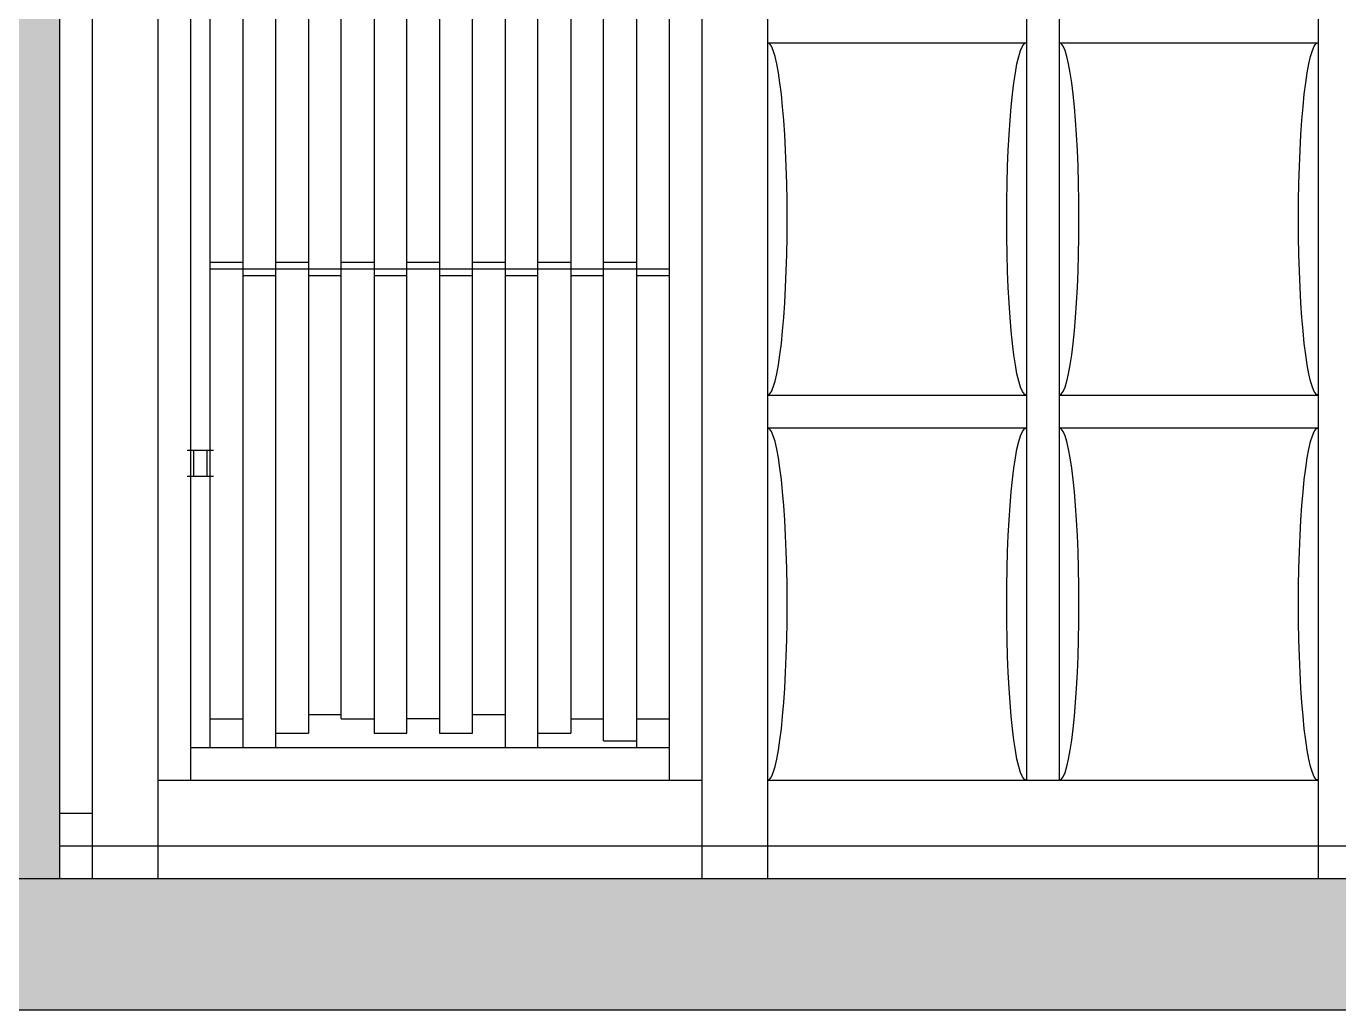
# Model space of a CAD drawing. Header units: millimetres. Extents: x 3409 to 3822, y 896 to 1108.
# Drawn here: x 3713.213 to 3715.215, y 1037.441 to 1038.941 of the extents above; entities that cross this region are included whole.
import ezdxf

# ---------------------------------------------------------------- set-up
doc = ezdxf.new("R2010")
doc.units = ezdxf.units.MM
for name, color, linetype in [('a-epipla', 8, 'Continuous'), ('a-toixoi', 5, 'Continuous'), ('toixoi_provolh', 150, 'Continuous')]:
    doc.layers.add(name, color=color, linetype=linetype)

msp = doc.modelspace()

# ---------------------------------------------------------------- hatches: boundary and pattern name
at = {"layer": 'a-epipla', "true_color": 0xc7c8ca}
h = msp.add_hatch(color=9, dxfattribs=at)
h.dxf.hatch_style = 1
h.paths.add_polyline_path([(3742.7639, 1037.6405), (3676.9639, 1037.6405), (3676.9639, 1037.4405), (3742.7639, 1037.4405)])
at = {"layer": 'toixoi_provolh', "true_color": 0xa7a8aa}
h = msp.add_hatch(color=253, dxfattribs=at)
h.dxf.hatch_style = 1
h.paths.add_polyline_path([(3716.2639, 1040.6405), (3713.2639, 1040.6405), (3713.2639, 1040.2405), (3716.2639, 1040.2405)])
h.paths.add_polyline_path([(3713.2639, 1040.6405), (3712.8639, 1040.6405), (3712.8639, 1037.6405), (3713.2639, 1037.6405)])
h.paths.add_polyline_path([(3719.6639, 1040.6405), (3716.6639, 1040.6405), (3716.6639, 1040.2405), (3719.6639, 1040.2405)])
h.paths.add_polyline_path([(3716.6639, 1040.6405), (3716.2639, 1040.6405), (3716.2639, 1040.2405), (3716.2639, 1037.6405), (3716.6639, 1037.6405)])
h.paths.add_polyline_path([(3723.0639, 1040.6405), (3720.0639, 1040.6405), (3720.0639, 1040.2405), (3723.0639, 1040.2405)])
h.paths.add_polyline_path([(3720.0639, 1040.6405), (3719.6639, 1040.6405), (3719.6639, 1040.2405), (3719.6639, 1037.6405), (3720.0639, 1037.6405)])
h.paths.add_polyline_path([(3723.4639, 1040.6405), (3723.0639, 1040.6405), (3723.0639, 1040.2405), (3723.0639, 1037.6405), (3723.4639, 1037.6405)])

# ---------------------------------------------------------------- linework, layer by layer
at = {"layer": 'a-epipla'}
for p, q in [((3713.3139, 1040.1905), (3713.3139, 1037.6905)), ((3713.4139, 1040.1905), (3713.4139, 1037.6405)), ((3714.2439, 1040.1905), (3714.2439, 1037.6405)), ((3714.3439, 1040.1905), (3714.3439, 1037.6405)), ((3715.1839, 1040.1905), (3715.1839, 1037.6405)), ((3713.4639, 1040.0905), (3713.4639, 1037.7905)), ((3714.1939, 1040.0905), (3714.1939, 1037.7905)), ((3714.7388, 1040.0905), (3714.7388, 1037.7905)), ((3714.7889, 1040.0905), (3714.7889, 1037.7905)), ((3713.4939, 1037.8405), (3713.4939, 1040.0405)), ((3713.5439, 1040.0405), (3713.5439, 1037.8405)), ((3713.5939, 1037.8405), (3713.5939, 1040.0405)), ((3713.9439, 1040.0405), (3713.9439, 1037.8405)), ((3713.9939, 1037.8405), (3713.9939, 1040.0405)), ((3714.0939, 1037.8505), (3714.0939, 1040.0305)), ((3714.1439, 1040.0305), (3714.1439, 1037.8405)), ((3713.6439, 1040.0185), (3713.6439, 1037.8625)), ((3713.7439, 1040.0185), (3713.7439, 1037.8625)), ((3713.7939, 1037.8625), (3713.7939, 1040.0185)), ((3713.8439, 1040.0185), (3713.8439, 1037.8625)), ((3713.8939, 1037.8625), (3713.8939, 1040.0185)), ((3714.0439, 1040.0185), (3714.0439, 1037.8625)), ((3713.6939, 1037.8842), (3713.6939, 1039.9969)), ((3714.3439, 1038.9155), (3714.7389, 1038.9155)), ((3714.7889, 1038.9155), (3715.1839, 1038.9155)), ((3713.4939, 1038.5805), (3713.5439, 1038.5805)), ((3713.4939, 1038.5705), (3714.1939, 1038.5705)), ((3713.5939, 1038.5805), (3713.6439, 1038.5805)), ((3713.6939, 1038.5805), (3713.7439, 1038.5805)), ((3713.7939, 1038.5805), (3713.8439, 1038.5805)), ((3713.8939, 1038.5805), (3713.9439, 1038.5805)), ((3713.9939, 1038.5805), (3714.0439, 1038.5805)), ((3714.0939, 1038.5805), (3714.1439, 1038.5805)), ((3713.5439, 1038.5605), (3713.5939, 1038.5605)), ((3713.6439, 1038.5605), (3713.6939, 1038.5605)), ((3713.7439, 1038.5605), (3713.7939, 1038.5605)), ((3713.8439, 1038.5605), (3713.8939, 1038.5605)), ((3713.9439, 1038.5605), (3713.9939, 1038.5605)), ((3714.0439, 1038.5605), (3714.0939, 1038.5605)), ((3714.1439, 1038.5605), (3714.1939, 1038.5605)), ((3714.3439, 1038.378), (3714.7388, 1038.378)), ((3714.7889, 1038.378), (3715.1839, 1038.378)), ((3714.3439, 1038.328), (3714.7388, 1038.328)), ((3714.7889, 1038.328), (3715.1839, 1038.328)), ((3713.4589, 1038.294), (3713.4989, 1038.294)), ((3713.4689, 1038.254), (3713.4689, 1038.294)), ((3713.4889, 1038.294), (3713.4889, 1038.254)), ((3713.4789, 1038.254), (3713.4589, 1038.254)), ((3713.4989, 1038.254), (3713.4789, 1038.254)), ((3713.4939, 1037.8842), (3713.5439, 1037.8842)), ((3713.6439, 1037.891), (3713.6939, 1037.891)), ((3713.6939, 1037.8842), (3713.7439, 1037.8842)), ((3713.8439, 1037.8842), (3713.7939, 1037.8842)), ((3713.8939, 1037.891), (3713.9439, 1037.891)), ((3714.0439, 1037.8842), (3714.0939, 1037.8842)), ((3714.1439, 1037.8842), (3714.1939, 1037.8842)), ((3713.5939, 1037.8625), (3713.6439, 1037.8625)), ((3713.7439, 1037.8625), (3713.7939, 1037.8625)), ((3713.8439, 1037.8625), (3713.8939, 1037.8625)), ((3713.9939, 1037.8625), (3714.0439, 1037.8625)), ((3714.0939, 1037.8505), (3714.1439, 1037.8505)), ((3713.4639, 1037.8405), (3714.1939, 1037.8405)), ((3713.4139, 1037.7905), (3714.2439, 1037.7905)), ((3714.3439, 1037.7905), (3715.1839, 1037.7905)), ((3713.2639, 1037.7405), (3713.3139, 1037.7405)), ((3713.2639, 1037.6905), (3713.3139, 1037.6905)), ((3713.3139, 1037.6905), (3716.2139, 1037.6905)), ((3713.3139, 1037.6905), (3713.3139, 1037.6405))]:
    msp.add_line(p, q, dxfattribs=at)
for centre in [(3714.3439, 1038.6468), (3714.789, 1038.6468), (3714.3439, 1038.0593), (3714.789, 1038.0593)]:
    msp.add_ellipse(centre, major_axis=(0, 0.2688), ratio=0.111628, start_param=3.141593, end_param=6.283185, dxfattribs=at)
at = {"layer": 'a-epipla', "extrusion": (0, 0, -1)}
for centre in [(3714.7388, 1038.6468), (3715.1839, 1038.6468), (3714.7388, 1038.0593), (3715.1839, 1038.0593)]:
    msp.add_ellipse(centre, major_axis=(0, 0.2688), ratio=0.111628, start_param=3.141593, end_param=6.283185, dxfattribs=at)
at = {"layer": 'a-toixoi'}
for p, q in [((3676.9639, 1037.6405), (3742.7639, 1037.6405)), ((3676.3639, 1037.4405), (3743.3639, 1037.4405))]:
    msp.add_line(p, q, dxfattribs=at)
at = {"layer": 'toixoi_provolh'}
msp.add_line((3713.2639, 1040.6405), (3713.2639, 1037.6405), dxfattribs=at)

doc.saveas('drawing.dxf')
